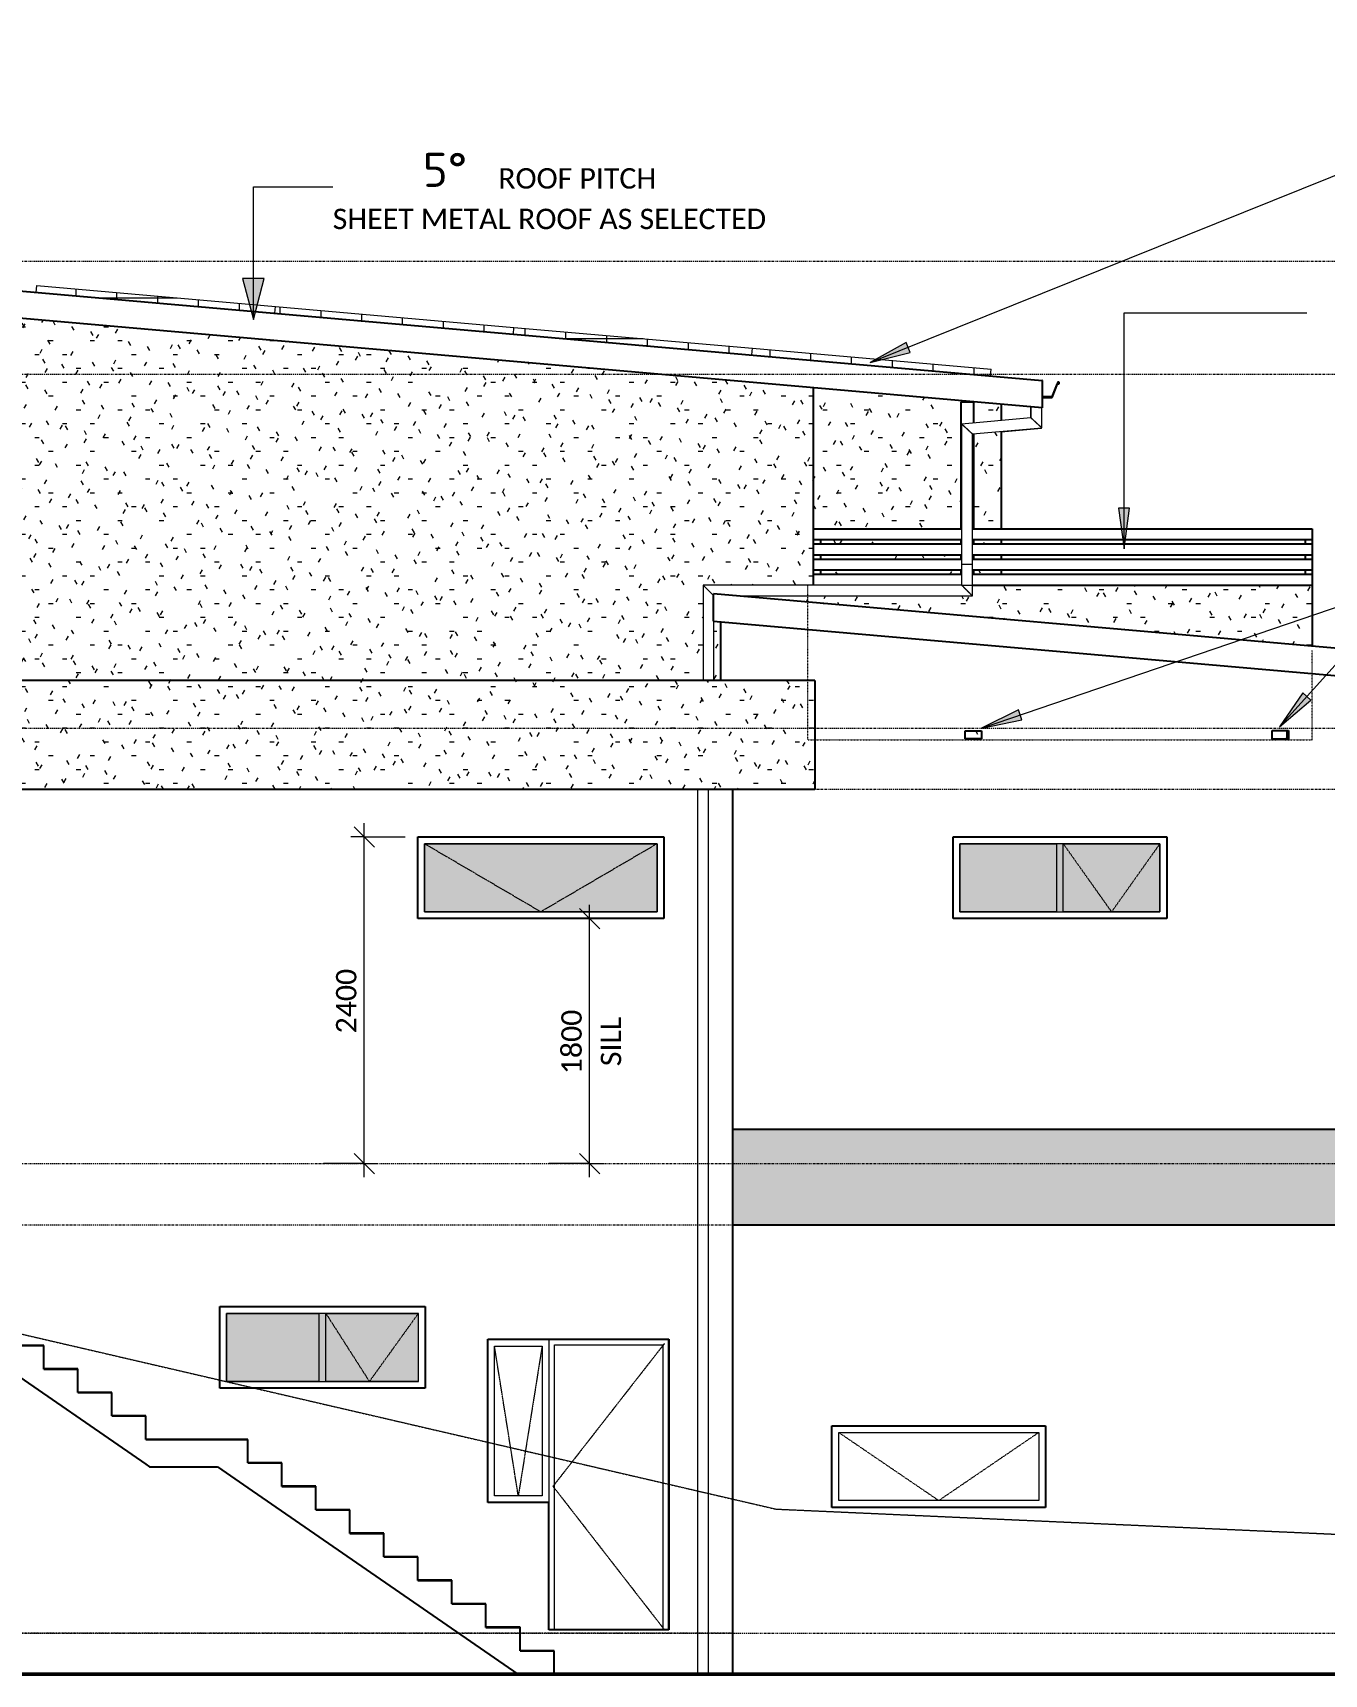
# Model space of a CAD drawing. Header units: millimetres. Extents: x 3381 to 30995, y 28450 to 40723.
# Drawn here: x 11176 to 20667, y 28590 to 40647 of the extents above; entities that cross this region are included whole.
import ezdxf

# ---------------------------------------------------------------- set-up
doc = ezdxf.new("R2010")
doc.units = ezdxf.units.MM
for name, pattern in [('Centre', [30, 12, -6, 6, -6]), ('Dash - Tight', [4.5, 3, -1.5]), ('Dash 1_1_', [2, 1, -1]), ('Dash 2_5mm', [5, 2.5, -2.5]), ('Dashed - Tight 0_18 Pen', [3.46, 1.2, -0.53, 1.2, -0.53])]:
    doc.linetypes.add(name, pattern=pattern)
for name, color, linetype, lineweight in [('A-ANNO-DIMS', 211, 'Continuous', 9), ('A-ANNO-DIMS-100', 211, 'Continuous', 9), ('A-DETL', 90, 'Continuous', 9), ('A-DETL-GENF', 92, 'Continuous', 9), ('A-DETL-MEDM', 33, 'Continuous', 25), ('A-DETL-WIDE', 214, 'Continuous', 50), ('A-DOOR', 31, 'Continuous', 9), ('A-DOOR-FRAM', 31, 'Continuous', 9), ('A-FLOR-LEVL', 51, 'Continuous', 9), ('A-GENM', 13, 'Continuous', 9), ('A-GLAZ', 151, 'Continuous', 9), ('A-GLAZ-HDLN', 1, 'Dash 2_5mm', 9), ('A-ROOF-IDEN', 132, 'Continuous', 9), ('A-WALL-PATT', 111, 'Continuous', 9), ('E-ELEC-FIXT', 91, 'Continuous', 9), ('G-ANNO-TEXT', 231, 'Continuous', 9), ('S-STRS', 31, 'Continuous', 9)]:
    doc.layers.add(name, color=color, linetype=linetype, lineweight=lineweight)
doc.styles.add('Calibri', font='calibri.ttf', dxfattribs={"height": 150})
doc.styles.add('ISOCPEUR_B', font='', dxfattribs={"height": 250})
doc.styles.get('ISOCPEUR_B').set_extended_font_data('ISOCPEUR', bold=True)
doc.dimstyles.new('1_5mm_Calibri_Orange', dxfattribs={"dimscale": 304.8, "dimtxt": 176.602264, "dimasz": 0.492126, "dimexe": 0.328084, "dimexo": 0.0625, "dimgap": 0, "dimtad": 1, "dimdec": 0, "dimzin": 0, "dimdsep": 46, "dimtxsty": 'Calibri', "dimblk1": 'OBLIQUE', "dimblk2": 'OBLIQUE', "dimsah": 1, "dimcen": 0.09, "dimdle": 0.328084, "dimazin": 0, "dimtfac": 1, "dimtdec": 4, "dimtix": 1, "dimtmove": 0, "dimatfit": 3, "dimfxl": 0.984252, "dimfxlon": 1, "dimtvp": 1, "dimtfill": 1, "dimtolj": 1, "dimtzin": 0, "dimarcsym": 2})
pattern_1 = [(0, (17793.88, 1200), (406.4, 101.6), [33.528, -271.272, 33.528, -271.272, -1625.6]), (0, (17793.88, 1200), (406.4, 101.6), [-609.6, 33.528, -576.072, 33.528, -271.272, -711.2]), (0, (17793.88, 1200), (406.4, 101.6), [-1524, 33.528, -169.672, 33.528, -474.472]), (120, (17946.28, 1250.8), (-291.18818, 301.15272), [33.528, -271.272, 33.528, -271.272, -1625.6]), (120, (17946.28, 1250.8), (-291.18818, 301.15272), [-609.6, 33.528, -576.072, 33.528, -271.272, -711.2]), (120, (17946.28, 1250.8), (-291.18818, 301.15272), [-1524, 33.528, -169.672, 33.528, -474.472]), (240, (17997.08, 1454), (-115.21182, -402.75272), [33.528, -271.272, 33.528, -271.272, -1625.6]), (240, (17997.08, 1454), (-115.21182, -402.75272), [-609.6, 33.528, -576.072, 33.528, -271.272, -711.2]), (240, (17997.08, 1454), (-115.21182, -402.75272), [-1524, 33.528, -169.672, 33.528, -474.472])]
pattern_2 = [(0, (17793.88, 1200), (0, 300), []), (90, (17793.88, 1200), (-300, 2e-14), [])]

# ---------------------------------------------------------------- blocks, each defined once
blk = doc.blocks.new('FIXED MOULDING ON AND OFF - A0618-2008251-rhs')
at = {"layer": 'A-GLAZ'}
for p, q in [((14054, 34690), (15764, 34690)), ((14054, 34190), (14054, 34690)), ((15764, 34690), (15764, 34190)), ((15764, 34190), (14054, 34190))]:
    blk.add_line(p, q, dxfattribs=at)
at = {"layer": 'A-GLAZ-HDLN'}
for p, q in [((14909, 34190), (14054, 34690)), ((15764, 34690), (14909, 34190))]:
    blk.add_line(p, q, dxfattribs=at)
blk = doc.blocks.new('Single - Timber Frame  - 950x2100 EXTERIOR-2625504-rhs')
at = {"layer": 'A-DOOR', "linetype": 'Dashed - Tight 0_18 Pen'}
for p, q in [((15819, 31020), (14999, 29970)), ((14999, 29970), (15819, 28915))]:
    blk.add_line(p, q, dxfattribs=at)
at = {"layer": 'A-DOOR'}
blk.add_line((15011, 28920), (15807, 28920), dxfattribs=at)
at = {"layer": 'A-DOOR-FRAM'}
for p, q in [((15849, 31050), (14969, 31050)), ((14969, 31050), (14969, 28915)), ((15011, 28915), (15011, 31008)), ((15011, 31008), (15807, 31008)), ((15807, 31008), (15807, 28915)), ((15849, 28915), (15849, 31050)), ((15011, 28915), (14969, 28915)), ((15807, 28915), (15849, 28915))]:
    blk.add_line(p, q, dxfattribs=at)
blk = doc.blocks.new('FIXED MOULDING ON AND OFF - A1204-2341869-rhs')
at = {"layer": 'A-GLAZ'}
for p, q in [((14569, 31000), (14919, 31000)), ((14569, 29900), (14569, 31000)), ((14919, 31000), (14919, 29900)), ((14919, 29900), (14569, 29900))]:
    blk.add_line(p, q, dxfattribs=at)
at = {"layer": 'A-GLAZ-HDLN'}
for p, q in [((14744, 29900), (14569, 31000)), ((14919, 31000), (14744, 29900))]:
    blk.add_line(p, q, dxfattribs=at)
blk = doc.blocks.new('Single - Timber Frame  - 870x2400-2599487-rhs')
at = {"layer": 'A-DOOR'}
blk.add_line((15339, 28915), (15339, 28920), dxfattribs=at)
at = {"layer": 'A-DOOR-FRAM'}
for p, q in [((15342, 28915), (15342, 28920)), ((15369, 28915), (15369, 28920))]:
    blk.add_line(p, q, dxfattribs=at)
blk = doc.blocks.new('2 panel 1 mullion - AF0615-1979268-rhs')
at = {"layer": 'A-GLAZ'}
for p, q in [((12599, 31240), (13279, 31240)), ((12599, 30740), (12599, 31240)), ((13279, 31240), (13279, 30740)), ((13329, 31240), (14009, 31240)), ((13329, 30740), (13329, 31240)), ((14009, 31240), (14009, 30740)), ((13279, 30740), (12599, 30740)), ((14009, 30740), (13329, 30740))]:
    blk.add_line(p, q, dxfattribs=at)
blk = doc.blocks.new('FIXED MOULDING ON AND OFF - A0616-2008254-rhs')
at = {"layer": 'A-GLAZ'}
for p, q in [((17099, 30365), (18569, 30365)), ((17099, 29865), (17099, 30365)), ((18569, 30365), (18569, 29865)), ((18569, 29865), (17099, 29865))]:
    blk.add_line(p, q, dxfattribs=at)
at = {"layer": 'A-GLAZ-HDLN'}
for p, q in [((17834, 29865), (17099, 30365)), ((18569, 30365), (17834, 29865))]:
    blk.add_line(p, q, dxfattribs=at)
blk = doc.blocks.new('AS_AA 0606 - 1518_2 PANEL HORIZONTAL_ - AA0616-1980572-rhs')
at = {"layer": 'A-GLAZ'}
for p, q in [((17989, 34190), (17989, 34690)), ((17989, 34690), (18699, 34690)), ((18699, 34690), (18699, 34190)), ((18749, 34190), (18749, 34690)), ((18749, 34690), (19459, 34690)), ((19459, 34690), (19459, 34190)), ((18699, 34190), (17989, 34190)), ((19459, 34190), (18749, 34190))]:
    blk.add_line(p, q, dxfattribs=at)
blk = doc.blocks.new('Downpipe - 450 Eave-1977526-rhs')
at = {"layer": 'A-GENM'}
for p, q in [((18512, 37899), (18512, 37818)), ((18592, 37745), (18592, 37892)), ((18512, 37818), (18002, 37773)), ((18002, 37773), (18002, 36590)), ((18082, 37700), (18592, 37745)), ((18082, 36590), (18082, 37700)), ((18003, 36590), (18081, 36590))]:
    blk.add_line(p, q, dxfattribs=at)
for points in [[(18082, 37700), (18082, 37700), (18081, 37701), (18079, 37703), (18077, 37705), (18074, 37707), (18072, 37709), (18070, 37711), (18066, 37714), (18063, 37718), (18060, 37720), (18057, 37723), (18055, 37725), (18052, 37727), (18050, 37730), (18047, 37732), (18045, 37734), (18042, 37737), (18039, 37739), (18037, 37742), (18034, 37744), (18032, 37746), (18029, 37749), (18027, 37751), (18024, 37753), (18022, 37755), (18020, 37757), (18017, 37760), (18014, 37762), (18012, 37764), (18010, 37766), (18007, 37769), (18005, 37771), (18003, 37773), (18002, 37773), (18002, 37773)], [(18592, 37745), (18592, 37745), (18591, 37745), (18589, 37747), (18587, 37750), (18584, 37752), (18582, 37754), (18580, 37756), (18576, 37759), (18573, 37762), (18570, 37765), (18567, 37767), (18565, 37770), (18562, 37772), (18560, 37774), (18557, 37777), (18555, 37779), (18552, 37781), (18549, 37784), (18547, 37786), (18544, 37789), (18542, 37791), (18539, 37793), (18537, 37795), (18534, 37798), (18532, 37800), (18530, 37802), (18527, 37804), (18524, 37807), (18522, 37809), (18520, 37811), (18517, 37813), (18515, 37815), (18513, 37817), (18512, 37818), (18512, 37818)]]:
    blk.add_open_spline(points, degree=3, knots=[0, 0, 0, 0, 0.083333, 0.125, 0.166667, 0.208333, 0.229167, 0.25, 0.291667, 0.333333, 0.354167, 0.375, 0.395833, 0.416667, 0.4375, 0.458333, 0.479167, 0.5, 0.520833, 0.541667, 0.5625, 0.583333, 0.604167, 0.625, 0.645833, 0.666667, 0.6875, 0.708333, 0.75, 0.770833, 0.791667, 0.833333, 0.875, 0.916667, 1, 1, 1, 1], dxfattribs=at)
blk = doc.blocks.new('Downpipe - 450 Eave-1907595-rhs')
at = {"layer": 'A-GENM'}
for p, q in [((16062, 35090), (16062, 28590)), ((16142, 28590), (16142, 35090))]:
    blk.add_line(p, q, dxfattribs=at)
blk = doc.blocks.new('Solar Panel_ Face Based - Solar Panel_ Face Based-V2-rhs')
at = {"layer": 'E-ELEC-FIXT'}
h = blk.add_hatch(dxfattribs=at)
h.set_pattern_fill('FP_3', color=256, style=0, pattern_type=2)
h.set_pattern_definition(pattern_2)
h.paths.add_polyline_path([(18214, 38127), (18219, 38176), (16466, 38330), (16461, 38280), (17360, 38201)])
for p in [(16466, 38330), (18214, 38127)]:
    blk.add_line(p, (18219, 38176), dxfattribs=at)
blk = doc.blocks.new('Solar Panel_ Face Based - Solar Panel_ Face Based-V3-rhs')
at = {"layer": 'E-ELEC-FIXT'}
h = blk.add_hatch(dxfattribs=at)
h.set_pattern_fill('FP_3', color=256, style=0, pattern_type=2)
h.set_pattern_definition(pattern_2)
h.paths.add_polyline_path([(16461, 38280), (16466, 38330), (14712, 38483), (14708, 38433), (15646, 38351)])
for p, q in [((14708, 38433), (14712, 38483)), ((14712, 38483), (16466, 38330)), ((16461, 38280), (16466, 38330))]:
    blk.add_line(p, q, dxfattribs=at)
blk = doc.blocks.new('Solar Panel_ Face Based - Solar Panel_ Face Based-V4-rhs')
at = {"layer": 'E-ELEC-FIXT'}
h = blk.add_hatch(dxfattribs=at)
h.set_pattern_fill('FP_3', color=256, style=0, pattern_type=2)
h.set_pattern_definition(pattern_2)
h.paths.add_polyline_path([(14708, 38433), (14712, 38483), (12959, 38637), (12955, 38587), (13932, 38501)])
for p, q in [((12955, 38587), (12959, 38637)), ((12959, 38637), (14712, 38483)), ((14708, 38433), (14712, 38483))]:
    blk.add_line(p, q, dxfattribs=at)
blk = doc.blocks.new('Solar Panel_ Face Based - Solar Panel_ Face Based-V5-rhs')
at = {"layer": 'E-ELEC-FIXT'}
h = blk.add_hatch(dxfattribs=at)
h.set_pattern_fill('FP_3', color=256, style=0, pattern_type=2)
h.set_pattern_definition(pattern_2)
h.paths.add_polyline_path([(12955, 38587), (12959, 38637), (11206, 38790), (11201, 38740), (12816, 38599)])
for p, q in [((11201, 38740), (11206, 38790)), ((11206, 38790), (12959, 38637))]:
    blk.add_line(p, q, dxfattribs=at)
blk = doc.blocks.new('Downpipe - 450 Eave-1976548-rhs')
at = {"layer": 'A-GENM'}
for p, q in [((18509, 37899), (18509, 37818)), ((18294, 37716), (18589, 37742)), ((18589, 37742), (18589, 37744))]:
    blk.add_line(p, q, dxfattribs=at)
blk.add_open_spline([(18589, 37742), (18589, 37742), (18589, 37742), (18587, 37744), (18587, 37744)], degree=3, knots=[0, 0, 0, 0, 0.0833333, 0.1126902, 0.1126902, 0.1126902, 0.1126902], dxfattribs=at)
blk = doc.blocks.new('Downpipe - 450 Eave-2002628-rhs')
at = {"layer": 'A-GENM'}
for p, q in [((18002, 36740), (18002, 36590)), ((18081, 36740), (18003, 36740)), ((18082, 36510), (18082, 36740)), ((16102, 36590), (16102, 35890)), ((18002, 36590), (16102, 36590)), ((16363, 36510), (18082, 36510)), ((16182, 35890), (16182, 36324))]:
    blk.add_line(p, q, dxfattribs=at)
for points, knots in [([(16180, 36512), (16179, 36512), (16179, 36513), (16177, 36515), (16174, 36518), (16172, 36520), (16170, 36522), (16166, 36526), (16163, 36529), (16160, 36532), (16157, 36535), (16155, 36537), (16152, 36540), (16150, 36542), (16147, 36545), (16145, 36547), (16142, 36550), (16139, 36553), (16137, 36555), (16134, 36558), (16132, 36560), (16129, 36563), (16127, 36565), (16124, 36568), (16122, 36570), (16120, 36572), (16117, 36575), (16114, 36578), (16112, 36580), (16110, 36582), (16107, 36585), (16105, 36587), (16103, 36589), (16102, 36590), (16102, 36590)], [0.1070451, 0.1070451, 0.1070451, 0.1070451, 0.125, 0.1666667, 0.2083333, 0.2291667, 0.25, 0.2916667, 0.3333333, 0.3541667, 0.375, 0.3958333, 0.4166667, 0.4375, 0.4583333, 0.4791667, 0.5, 0.5208333, 0.5416667, 0.5625, 0.5833333, 0.6041667, 0.625, 0.6458333, 0.6666667, 0.6875, 0.7083333, 0.75, 0.7708333, 0.7916667, 0.8333333, 0.875, 0.9166667, 1, 1, 1, 1]), ([(18082, 36510), (18082, 36510), (18081, 36511), (18079, 36513), (18077, 36515), (18074, 36518), (18072, 36520), (18070, 36522), (18066, 36526), (18063, 36529), (18060, 36532), (18057, 36535), (18055, 36537), (18052, 36540), (18050, 36542), (18047, 36545), (18045, 36547), (18042, 36550), (18039, 36553), (18037, 36555), (18034, 36558), (18032, 36560), (18029, 36563), (18027, 36565), (18024, 36568), (18022, 36570), (18020, 36572), (18017, 36575), (18014, 36578), (18012, 36580), (18010, 36582), (18007, 36585), (18005, 36587), (18003, 36589), (18003, 36589), (18003, 36589)], [0, 0, 0, 0, 0.0833333, 0.125, 0.1666667, 0.2083333, 0.2291667, 0.25, 0.2916667, 0.3333333, 0.3541667, 0.375, 0.3958333, 0.4166667, 0.4375, 0.4583333, 0.4791667, 0.5, 0.5208333, 0.5416667, 0.5625, 0.5833333, 0.6041667, 0.625, 0.6458333, 0.6666667, 0.6875, 0.7083333, 0.75, 0.7708333, 0.7916667, 0.8333333, 0.875, 0.9166667, 0.9422602, 0.9422602, 0.9422602, 0.9422602])]:
    blk.add_open_spline(points, degree=3, knots=knots, dxfattribs=at)
blk = doc.blocks.new('Timber_Screen_Adjustable_21388 - Type 1-2542742-rhs')
at = {"layer": 'A-DETL-MEDM'}
for p, q in [((18294, 36893), (20529, 36893)), ((18294, 36781), (20529, 36781)), ((18294, 36670), (20529, 36670))]:
    blk.add_line(p, q, dxfattribs=at)
blk = doc.blocks.new('Timber_Screen_Adjustable_21388 - Type 1-2543068-rhs')
at = {"layer": 'A-DETL-MEDM'}
for p, q in [((16914, 36924), (16914, 37004)), ((16914, 37004), (18003, 37004)), ((16914, 36924), (18003, 36924)), ((16914, 36892), (16914, 36924)), ((16964, 36924), (16964, 36892)), ((18081, 37004), (20579, 37004)), ((18081, 36924), (20579, 36924)), ((20529, 36892), (20529, 36924)), ((20579, 37004), (20579, 36924)), ((20579, 36924), (20579, 36892)), ((16914, 36812), (16914, 36892)), ((16914, 36892), (18003, 36892)), ((16914, 36812), (18003, 36812)), ((16914, 36781), (16914, 36812)), ((16914, 36701), (16914, 36781)), ((16914, 36781), (18003, 36781)), ((16964, 36812), (16964, 36781)), ((18081, 36892), (20579, 36892)), ((18081, 36812), (20579, 36812)), ((18081, 36781), (20579, 36781)), ((20529, 36781), (20529, 36812)), ((20579, 36892), (20579, 36812)), ((20579, 36812), (20579, 36781)), ((20579, 36781), (20579, 36701)), ((16914, 36701), (18003, 36701)), ((16914, 36669), (16914, 36701)), ((16914, 36589), (16914, 36669)), ((16914, 36669), (18003, 36669)), ((16964, 36701), (16964, 36669)), ((18081, 36701), (20579, 36701)), ((18081, 36669), (20579, 36669)), ((20529, 36669), (20529, 36701)), ((20579, 36701), (20579, 36669)), ((20579, 36669), (20579, 36589)), ((18081, 36589), (20579, 36589))]:
    blk.add_line(p, q, dxfattribs=at)
blk = doc.blocks.new('DIMBLOCK1-rhs')
at = {"layer": 'A-ANNO-DIMS-100'}
for p, q in [((13612, 34740), (13512, 34740)), ((13612, 34740), (13537, 34815)), ((13612, 32240), (13612, 34840)), ((13612, 34740), (13687, 34665)), ((13612, 34740), (13912, 34740)), ((13612, 32340), (13312, 32340)), ((13612, 32340), (13537, 32415)), ((13612, 32340), (13687, 32265)), ((13612, 32340), (13712, 32340))]:
    blk.add_line(p, q, dxfattribs=at)
at = {"layer": 'A-ANNO-DIMS-100', "color": 0, "insert": (13404, 33297), "char_height": 150, "width": 583.66, "attachment_point": 1, "rotation": 90, "line_spacing_factor": 1.158048, "style": 'Calibri', "bg_fill": 3, "box_fill_scale": 1.25, "bg_fill_color": 9, "bg_fill_true_color": 13158600, "bg_fill_transparency": 0}
blk.add_mtext('2400', dxfattribs=at)
blk = doc.blocks.new('_Oblique')
at = {"color": 0, "linetype": 'ByBlock', "lineweight": -2}
blk.add_line((-0.5, -0.5), (0.5, 0.5), dxfattribs=at)
blk = doc.blocks.new('DIMBLOCK8-rhs')
at = {"layer": 'A-ANNO-DIMS-100'}
for p, q in [((15268, 34140), (14968, 34140)), ((15268, 34140), (15193, 34215)), ((15268, 32240), (15268, 34240)), ((15268, 34140), (15343, 34065)), ((15268, 34140), (15368, 34140)), ((15268, 32340), (14968, 32340)), ((15268, 32340), (15193, 32415)), ((15268, 32340), (15343, 32265)), ((15268, 32340), (15368, 32340))]:
    blk.add_line(p, q, dxfattribs=at)
at = {"layer": 'A-ANNO-DIMS-100', "color": 0, "char_height": 150, "attachment_point": 1, "rotation": 90, "line_spacing_factor": 1.158048, "style": 'Calibri', "bg_fill": 3, "box_fill_scale": 1.25, "bg_fill_color": 9, "bg_fill_true_color": 13158600, "bg_fill_transparency": 0}
for s, insert, width in [('1800', (15060, 32997), 583.66), ('SILL', (15350, 33056), 441.22)]:
    blk.add_mtext(s, dxfattribs=dict(at, insert=insert, width=width))

msp = doc.modelspace()

# ---------------------------------------------------------------- hatches: boundary and pattern name
at = {"layer": 'A-DETL-GENF'}
h = msp.add_hatch(color=10, dxfattribs=at)
h.paths.add_polyline_path([(12599.5, 30740), (14009.5, 30740), (14009.5, 31240), (12599.5, 31240), (12599.5, 30796.9)])
h.paths.add_polyline_path([(15432, 34190), (15764.5, 34190), (15764.5, 34690), (14054.5, 34690), (14054.5, 34190), (15324.9, 34190)])
h.paths.add_polyline_path([(19074.1, 34190), (19459.5, 34190), (19459.5, 34690), (17989.5, 34690), (17989.5, 34190), (18217.2, 34190)])
at = {"layer": 'A-ROOF-IDEN'}
msp.add_hatch(color=256, dxfattribs=at).paths.add_polyline_path([(12796.9, 38541.3), (12877.2, 38841.3), (12716.5, 38841.3)])
at = {"layer": 'A-WALL-PATT'}
h = msp.add_hatch(dxfattribs=at)
h.set_pattern_fill('FP_1', color=256, style=0, pattern_type=2)
h.set_pattern_definition(pattern_1)
h.paths.add_polyline_path([(10509.5, 35890), (16102, 35890), (16102, 36590), (16914.1, 36590.1), (16914.5, 38038.5), (10509.5, 38598.9), (10509.5, 37344.9)])
h.paths.add_polyline_path([(16182, 35890), (16229.5, 35890), (16229.5, 36319.9), (16182, 36324), (16182, 35941.8)])
h.paths.add_polyline_path([(16914.5, 36461.7), (16914.5, 36510), (16362.5, 36510), (16717.5, 36478.9)])
h = msp.add_hatch(dxfattribs=at)
h.set_pattern_fill('FP_1', color=256, style=0, pattern_type=2)
h.set_pattern_definition(pattern_1)
h.paths.add_polyline_path([(18294.5, 36669), (18294.5, 36700.7), (18089.5, 36700.7), (18089.5, 36669), (18217.2, 36669)])
h.paths.add_polyline_path([(17999.5, 36669), (17999.5, 36700.7), (16964.1, 36700.7), (16964.1, 36669), (17788.7, 36669)])
h.paths.add_polyline_path([(18089.5, 36780.7), (18294.5, 36780.7), (18294.5, 36812.3), (18089.5, 36812.3)])
h.paths.add_polyline_path([(17170.2, 36780.7), (17999.5, 36780.7), (17999.5, 36812.3), (16964.1, 36812.3), (16964.1, 36780.7)])
h.paths.add_polyline_path([(16964.1, 36892.3), (17999.5, 36892.3), (17999.5, 36924), (16964.1, 36924)])
h.paths.add_polyline_path([(18217.2, 36892.3), (18294.5, 36892.3), (18294.5, 36924), (18089.5, 36924), (18089.5, 36892.3), (18110, 36892.3)])
h.paths.add_polyline_path([(18089.5, 37004), (18294.5, 37004), (18294.5, 37718.7), (18089.5, 37700.1), (18089.5, 37052.6)])
h.paths.add_polyline_path([(18089.5, 37935.7), (18089.5, 37781), (18294.5, 37799.7), (18294.5, 37917.8), (18217.2, 37924.5)])
h.paths.add_polyline_path([(17360.2, 37004), (17999.5, 37004), (17999.5, 37935.7), (18089.5, 37935.7), (16914.5, 38038.5), (16914.5, 37004), (16964.1, 37004)])
h = msp.add_hatch(dxfattribs=at)
h.set_pattern_fill('FP_1', color=256, style=0, pattern_type=2)
h.set_pattern_definition(pattern_1)
h.paths.add_polyline_path([(20394.5, 35458), (20394.5, 35521.7), (20284.7, 35521.7), (20284.7, 35458)])
h.paths.add_polyline_path([(18149.4, 35460.6), (18149.4, 35518.2), (18029.4, 35518.2), (18029.4, 35460.6)])
h.paths.add_polyline_path([(20394.5, 36157.3), (20394.5, 36589), (18082, 36589), (18082, 36510), (16914.5, 36510), (16914.5, 36461.7), (20284.7, 36166.8)])
h = msp.add_hatch(dxfattribs=at)
h.set_pattern_fill('FP_1', color=256, style=0, pattern_type=2)
h.set_pattern_definition(pattern_1)
h.paths.add_polyline_path([(20579.5, 36141.1), (20579.4, 36589), (20394.5, 36589), (20394.5, 36157.3), (20403.8, 36156.4)])
h = msp.add_hatch(dxfattribs=at)
h.set_pattern_fill('FP_1', color=256, style=0, pattern_type=2)
h.set_pattern_definition(pattern_1)
h.paths.add_polyline_path([(16289, 35090), (16739.5, 35090), (16739.5, 35890), (9219.5, 35890), (9219.5, 35090), (16181.8, 35090)])
h = msp.add_hatch(dxfattribs=at)
h.set_pattern_fill('FP_1', color=256, style=0, pattern_type=2)
h.set_pattern_definition(pattern_1)
h.paths.add_polyline_path([(16924.5, 35090), (16924.5, 35890), (16739.5, 35890), (16739.5, 35090)])
h = msp.add_hatch(dxfattribs=at)
h.set_pattern_fill('FP_1', color=256, style=0, pattern_type=2)
h.set_pattern_definition(pattern_1)
h.paths.add_polyline_path([(16319.5, 31890), (28374.5, 31890), (28374.5, 32590), (16319.5, 32590), (16319.5, 31966.2)])
at = {"layer": 'G-ANNO-TEXT'}
for points in [[(17331.1, 38223.7), (17624.2, 38299.1), (17594.7, 38372.3)], [(19195.8, 36855.7), (19235.3, 37155.7), (19156.3, 37155.7)], [(20337.5, 35549.3), (20568, 35745.3), (20509.4, 35798.3)], [(18149.1, 35539.5), (18445.8, 35598.9), (18420.3, 35673.7)]]:
    msp.add_hatch(color=7, dxfattribs=at).paths.add_polyline_path(points)

# ---------------------------------------------------------------- linework, layer by layer
at = {"layer": 'A-DETL', "linetype": 'Dash 1_1_'}
for p, q in [((16869.5, 36590), (16869.5, 35454)), ((20579.5, 35454), (20579.5, 36109.6)), ((16869.5, 35454), (20579.5, 35454)), ((16319.5, 28890), (9569.5, 28890))]:
    msp.add_line(p, q, dxfattribs=at)
at = {"layer": 'A-DETL'}
for p, q in [((18029.1, 35519.5), (18149.1, 35519.5)), ((18029.1, 35459.5), (18029.1, 35519.5)), ((18149.1, 35459.5), (18029.1, 35459.5)), ((18149.1, 35519.5), (18149.1, 35459.5)), ((20284.1, 35519.5), (20404.1, 35519.5)), ((20284.1, 35459.5), (20284.1, 35519.5)), ((20404.1, 35459.5), (20284.1, 35459.5)), ((20404.1, 35519.5), (20404.1, 35459.5)), ((15764.5, 34690), (14054.5, 34690)), ((14054.5, 34690), (14054.5, 34190)), ((15764.5, 34190), (15764.5, 34690)), ((19459.5, 34690), (17989.5, 34690)), ((17989.5, 34690), (17989.5, 34190)), ((19459.5, 34190), (19459.5, 34690)), ((14054.5, 34190), (15764.5, 34190)), ((17989.5, 34190), (19459.5, 34190)), ((14009.5, 31240), (12599.5, 31240)), ((12599.5, 31240), (12599.5, 30740)), ((14009.5, 30740), (14009.5, 31240)), ((12599.5, 30740), (14009.5, 30740))]:
    msp.add_line(p, q, dxfattribs=at)
at = {"layer": 'A-DETL', "linetype": 'Dash 2_5mm'}
for p, q in [((19104.5, 34190), (18749.5, 34690)), ((19459.5, 34690), (19104.5, 34190)), ((13329.5, 31240), (13649.5, 30740)), ((14009.5, 31240), (13649.5, 30740))]:
    msp.add_line(p, q, dxfattribs=at)
at = {"layer": 'A-DETL', "linetype": 'Dash - Tight'}
for p, q in [((9369.9, 31488), (16637.1, 29802.7)), ((16637.1, 29802.7), (27745.9, 29304.5))]:
    msp.add_line(p, q, dxfattribs=at)
at = {"layer": 'A-DETL-MEDM'}
for p, q in [((8409.5, 38984.4), (18594.5, 38093.3)), ((18594.5, 37891.5), (8409.5, 38782.6)), ((16914.5, 37004), (16914.5, 38038.5)), ((18597.6, 38093.3), (18594.5, 38093.3)), ((18594.5, 38093.3), (18594.5, 37891.5)), ((18597.6, 37971.6), (18597.6, 38093.3)), ((18704.4, 38071.1), (18666.3, 37971.6)), ((18668.7, 37968.4), (18706.8, 38067.9)), ((18716.3, 38071.1), (18704.4, 38071.1)), ((18719.5, 38080.6), (18706.8, 38080.6)), ((18706.8, 38080.6), (18706.8, 38077.4)), ((18706.8, 38077.4), (18716.3, 38077.4)), ((18706.8, 38067.9), (18719.5, 38067.9)), ((18716.3, 38077.4), (18716.3, 38071.1)), ((18719.5, 38067.9), (18719.5, 38080.6)), ((17999.5, 37935.7), (18089.5, 37935.7)), ((17999.5, 37004), (17999.5, 37935.7)), ((18089.5, 37935.7), (18089.5, 37781)), ((18294.5, 37799), (18294.5, 37917.8)), ((18594.5, 37968.4), (18668.7, 37968.4)), ((18666.3, 37971.6), (18597.6, 37971.6)), ((18089.5, 37700.8), (18089.5, 37004)), ((18294.5, 37004), (18294.5, 37718.7)), ((17999.5, 36892.3), (17999.5, 36924)), ((18089.5, 36924), (18089.5, 36892.3)), ((18294.5, 36892.3), (18294.5, 36924)), ((17999.5, 36780.7), (17999.5, 36812.3)), ((18089.5, 36812.3), (18089.5, 36780.7)), ((18294.5, 36780.7), (18294.5, 36812.3)), ((17999.5, 36669), (17999.5, 36700.7)), ((18089.5, 36700.7), (18089.5, 36669)), ((18294.5, 36669), (18294.5, 36700.7)), ((20579.5, 36589), (20579.5, 36141.1)), ((16179.5, 36324.2), (16179.5, 36526)), ((28899.5, 35413.2), (16179.5, 36526)), ((16179.5, 36324.2), (28899.5, 35211.4)), ((16229.5, 36319.9), (16229.5, 35890)), ((16924.5, 35890), (9034.5, 35890)), ((16924.5, 35890), (16924.5, 35090)), ((18029.4, 35518.2), (18149.4, 35518.2)), ((18029.4, 35460.6), (18029.4, 35518.2)), ((18149.4, 35460.6), (18029.4, 35460.6)), ((18149.4, 35518.2), (18149.4, 35460.6)), ((20284.7, 35521.7), (20403.8, 35521.7)), ((20284.7, 35458), (20284.7, 35521.7)), ((20403.8, 35458), (20284.7, 35458)), ((20394.5, 35458), (20394.5, 35521.7)), ((20403.8, 35521.7), (20403.8, 35458)), ((7602.2, 35090), (16924.5, 35090)), ((16319.5, 35090), (16319.5, 28590)), ((14004.5, 34140), (14004.5, 34740)), ((14004.5, 34740), (15814.5, 34740)), ((15814.5, 34740), (15814.5, 34140)), ((17939.5, 34140), (17939.5, 34740)), ((17939.5, 34740), (19509.5, 34740)), ((19509.5, 34740), (19509.5, 34140)), ((15814.5, 34140), (14004.5, 34140)), ((19509.5, 34140), (17939.5, 34140)), ((28374.5, 32590), (16319.5, 32590)), ((16319.5, 31890), (28374.5, 31890)), ((12549.5, 30690), (12549.5, 31290)), ((12549.5, 31290), (14059.5, 31290)), ((14059.5, 31290), (14059.5, 30690)), ((14519.5, 31050), (15849.5, 31050)), ((14519.5, 29850), (14519.5, 31050)), ((15849.5, 31050), (15849.5, 28915)), ((14059.5, 30690), (12549.5, 30690)), ((17049.5, 29815), (17049.5, 30415)), ((17049.5, 30415), (18619.5, 30415)), ((18619.5, 30415), (18619.5, 29815)), ((14969.5, 29850), (14519.5, 29850)), ((14969.5, 28915), (14969.5, 29850)), ((18619.5, 29815), (17049.5, 29815)), ((15849.5, 28915), (14969.5, 28915)), ((15369.5, 28920), (15369.5, 28915))]:
    msp.add_line(p, q, dxfattribs=at)
at = {"layer": 'A-DETL-WIDE'}
for p, q in [((14741, 28590), (9756.6, 28590)), ((29319.5, 28590), (14741, 28590))]:
    msp.add_line(p, q, dxfattribs=at)
at = {"layer": 'A-FLOR-LEVL', "linetype": 'Centre'}
for p, q in [((3380.6, 38970), (30907.9, 38970)), ((3380.6, 38140), (30907.9, 38140)), ((3380.6, 35540), (30907.9, 35540)), ((3380.6, 35090), (30907.9, 35090)), ((3380.6, 32340), (30907.9, 32340)), ((3380.6, 31890), (30907.9, 31890)), ((3380.6, 28890), (30907.9, 28890))]:
    msp.add_line(p, q, dxfattribs=at)
at = {"layer": 'A-ROOF-IDEN'}
for p, q in [((12796.9, 39515.5), (13380, 39515.5)), ((12796.9, 38541.3), (12796.9, 39515.5)), ((12877.2, 38841.3), (12716.5, 38841.3)), ((12716.5, 38841.3), (12796.9, 38541.3)), ((12796.9, 38541.3), (12877.2, 38841.3))]:
    msp.add_line(p, q, dxfattribs=at)
at = {"layer": 'G-ANNO-TEXT', "color": 7}
for p, q in [((17331.1, 38223.7), (23350.6, 40646.5)), ((19195.8, 38589.6), (20539, 38589.6)), ((19195.8, 36855.7), (19195.8, 38589.6)), ((17594.7, 38372.3), (17331.1, 38223.7)), ((17624.2, 38299.1), (17594.7, 38372.3)), ((17331.1, 38223.7), (17624.2, 38299.1)), ((19235.3, 37155.7), (19156.3, 37155.7)), ((19156.3, 37155.7), (19195.8, 36855.7)), ((19195.8, 36855.7), (19235.3, 37155.7)), ((18149.1, 35539.5), (21298.9, 36612.8)), ((20337.5, 35549.3), (21298.9, 36612.8)), ((20509.4, 35798.3), (20337.5, 35549.3)), ((20337.5, 35549.3), (20568, 35745.3)), ((20568, 35745.3), (20509.4, 35798.3)), ((18420.3, 35673.7), (18149.1, 35539.5)), ((18149.1, 35539.5), (18445.8, 35598.9)), ((18445.8, 35598.9), (18420.3, 35673.7))]:
    msp.add_line(p, q, dxfattribs=at)
at = {"layer": 'S-STRS', "lineweight": 25}
for p, q in [((9756.6, 31684.3), (12006.6, 30131.8)), ((11256.6, 31005), (11006.6, 31005)), ((11256.6, 31004), (11006.6, 31004)), ((11006.6, 31004), (11256.6, 31004)), ((11256.6, 31004), (11256.6, 31005)), ((11256.6, 30831.5), (11256.6, 31004)), ((11506.6, 30832.5), (11256.6, 30832.5)), ((11256.6, 30832.5), (11256.6, 30831.5)), ((11506.6, 30831.5), (11256.6, 30831.5)), ((11256.6, 30831.5), (11506.6, 30831.5)), ((11506.6, 30831.5), (11506.6, 30832.5)), ((11506.6, 30659), (11506.6, 30831.5)), ((11756.6, 30660), (11506.6, 30660)), ((11506.6, 30660), (11506.6, 30659)), ((11756.6, 30659), (11506.6, 30659)), ((11506.6, 30659), (11756.6, 30659)), ((11756.6, 30659), (11756.6, 30660)), ((11756.6, 30486.5), (11756.6, 30659)), ((12006.6, 30487.5), (11756.6, 30487.5)), ((11756.6, 30487.5), (11756.6, 30486.5)), ((12006.6, 30486.5), (11756.6, 30486.5)), ((11756.6, 30486.5), (12006.6, 30486.5)), ((12006.6, 30486.5), (12006.6, 30487.5)), ((12006.6, 30314), (12006.6, 30486.5)), ((12756.6, 30315), (12006.6, 30315)), ((12006.6, 30315), (12006.6, 30314)), ((12756.6, 30314), (12006.6, 30314)), ((12006.6, 30314), (12756.6, 30314)), ((12756.6, 30314), (12756.6, 30315)), ((12756.6, 30141.5), (12756.6, 30314)), ((13006.6, 30142.5), (12756.6, 30142.5)), ((12756.6, 30142.5), (12756.6, 30141.5)), ((13006.6, 30141.5), (12756.6, 30141.5)), ((12756.6, 30141.5), (13006.6, 30141.5)), ((13006.6, 30141.5), (13006.6, 30142.5)), ((13006.6, 29969), (13006.6, 30141.5)), ((12006.6, 30131.8), (12032.3, 30114)), ((12032.3, 30114), (12532.3, 30114)), ((12532.3, 30114), (12756.6, 29959.3)), ((12756.6, 29959.3), (14741, 28590)), ((13256.6, 29970), (13006.6, 29970)), ((13006.6, 29970), (13006.6, 29969)), ((13256.6, 29969), (13006.6, 29969)), ((13006.6, 29969), (13256.6, 29969)), ((13256.6, 29969), (13256.6, 29970)), ((13256.6, 29796.5), (13256.6, 29969)), ((13506.6, 29797.5), (13256.6, 29797.5)), ((13256.6, 29797.5), (13256.6, 29796.5)), ((13506.6, 29796.5), (13256.6, 29796.5)), ((13256.6, 29796.5), (13506.6, 29796.5)), ((13506.6, 29796.5), (13506.6, 29797.5)), ((13506.6, 29624), (13506.6, 29796.5)), ((13756.6, 29625), (13506.6, 29625)), ((13506.6, 29625), (13506.6, 29624)), ((13756.6, 29624), (13506.6, 29624)), ((13506.6, 29624), (13756.6, 29624)), ((13756.6, 29624), (13756.6, 29625)), ((13756.6, 29451.5), (13756.6, 29624)), ((14006.6, 29452.5), (13756.6, 29452.5)), ((13756.6, 29452.5), (13756.6, 29451.5)), ((14006.6, 29451.5), (13756.6, 29451.5)), ((13756.6, 29451.5), (14006.6, 29451.5)), ((14006.6, 29451.5), (14006.6, 29452.5)), ((14006.6, 29279), (14006.6, 29451.5)), ((14256.6, 29280), (14006.6, 29280)), ((14006.6, 29280), (14006.6, 29279)), ((14256.6, 29279), (14006.6, 29279)), ((14006.6, 29279), (14256.6, 29279)), ((14256.6, 29279), (14256.6, 29280)), ((14256.6, 29106.5), (14256.6, 29279)), ((14506.6, 29107.5), (14256.6, 29107.5)), ((14256.6, 29107.5), (14256.6, 29106.5)), ((14506.6, 29106.5), (14256.6, 29106.5)), ((14256.6, 29106.5), (14506.6, 29106.5)), ((14506.6, 29106.5), (14506.6, 29107.5)), ((14506.6, 28934), (14506.6, 29106.5)), ((14756.6, 28935), (14506.6, 28935)), ((14506.6, 28935), (14506.6, 28934)), ((14756.6, 28934), (14506.6, 28934)), ((14506.6, 28934), (14756.6, 28934)), ((14756.6, 28934), (14756.6, 28935)), ((14756.6, 28761.5), (14756.6, 28934)), ((15006.6, 28762.5), (14756.6, 28762.5)), ((14756.6, 28762.5), (14756.6, 28761.5)), ((15006.6, 28761.5), (14756.6, 28761.5)), ((14756.6, 28761.5), (15006.6, 28761.5)), ((15006.6, 28761.5), (15006.6, 28762.5)), ((15006.6, 28590), (15006.6, 28761.5))]:
    msp.add_line(p, q, dxfattribs=at)

# ---------------------------------------------------------------- block references
at = {"layer": 'A-DETL-MEDM'}
for name in ['Timber_Screen_Adjustable_21388 - Type 1-2543068-rhs', 'Timber_Screen_Adjustable_21388 - Type 1-2542742-rhs']:
    msp.add_blockref(name, (0, 0), dxfattribs=at)
at = {"layer": 'A-DOOR'}
for name in ['Single - Timber Frame  - 950x2100 EXTERIOR-2625504-rhs', 'Single - Timber Frame  - 870x2400-2599487-rhs']:
    msp.add_blockref(name, (0, 0), dxfattribs=at)
at = {"layer": 'A-GENM'}
for name in ['Downpipe - 450 Eave-1977526-rhs', 'Downpipe - 450 Eave-1976548-rhs', 'Downpipe - 450 Eave-2002628-rhs', 'Downpipe - 450 Eave-1907595-rhs']:
    msp.add_blockref(name, (0, 0), dxfattribs=at)
at = {"layer": 'A-GLAZ'}
for name in ['AS_AA 0606 - 1518_2 PANEL HORIZONTAL_ - AA0616-1980572-rhs', '2 panel 1 mullion - AF0615-1979268-rhs']:
    msp.add_blockref(name, (0, 0), dxfattribs=at)
at = {"layer": 'A-GLAZ-HDLN'}
for name in ['FIXED MOULDING ON AND OFF - A0618-2008251-rhs', 'FIXED MOULDING ON AND OFF - A1204-2341869-rhs', 'FIXED MOULDING ON AND OFF - A0616-2008254-rhs']:
    msp.add_blockref(name, (0, 0), dxfattribs=at)
at = {"layer": 'E-ELEC-FIXT'}
for name in ['Solar Panel_ Face Based - Solar Panel_ Face Based-V5-rhs', 'Solar Panel_ Face Based - Solar Panel_ Face Based-V4-rhs', 'Solar Panel_ Face Based - Solar Panel_ Face Based-V3-rhs', 'Solar Panel_ Face Based - Solar Panel_ Face Based-V2-rhs']:
    msp.add_blockref(name, (0, 0), dxfattribs=at)

# ---------------------------------------------------------------- texts
at = {"layer": 'A-ROOF-IDEN', "attachment_point": 1}
for s, insert, char_height, width, style in [('5°', (14043.1, 39765.1), 250, 416.877, 'ISOCPEUR_B'), ('      ROOF PITCH', (14279.6, 39652.3), 150, 1859.915, 'Calibri'), ('SHEET METAL ROOF AS SELECTED', (13380, 39354.6), 150, 4040.505, 'Calibri')]:
    msp.add_mtext(s, dxfattribs=dict(at, insert=insert, char_height=char_height, width=width, style=style))

# ---------------------------------------------------------------- next in the draw order: dimensions: what is measured, and where the dimension line sits
at = {"layer": 'A-ANNO-DIMS'}
dim = msp.add_linear_dim(base=(13612.2, 34740), p1=(13312.2, 32340), p2=(13912.2, 34740), angle=90, dimstyle='1_5mm_Calibri_Orange', override={"dimpost": '<>', "dimfxl": 2473.863375}, dxfattribs=at)
dim.commit()
dim.dimension.update_dxf_attribs({"geometry": 'DIMBLOCK1-rhs', "text_midpoint": (13535.3, 33540)})
dim = msp.add_linear_dim(base=(15268.2, 34140), p1=(14968.2, 32340), p2=(14968.2, 34140), angle=90, text='<>\\XSILL', dimstyle='1_5mm_Calibri_Orange', override={"dimpost": '<>', "dimfxl": 1800}, dxfattribs=at)
dim.commit()
dim.dimension.update_dxf_attribs({"geometry": 'DIMBLOCK8-rhs', "text_midpoint": (15268.2, 33240)})

doc.saveas('drawing.dxf')
